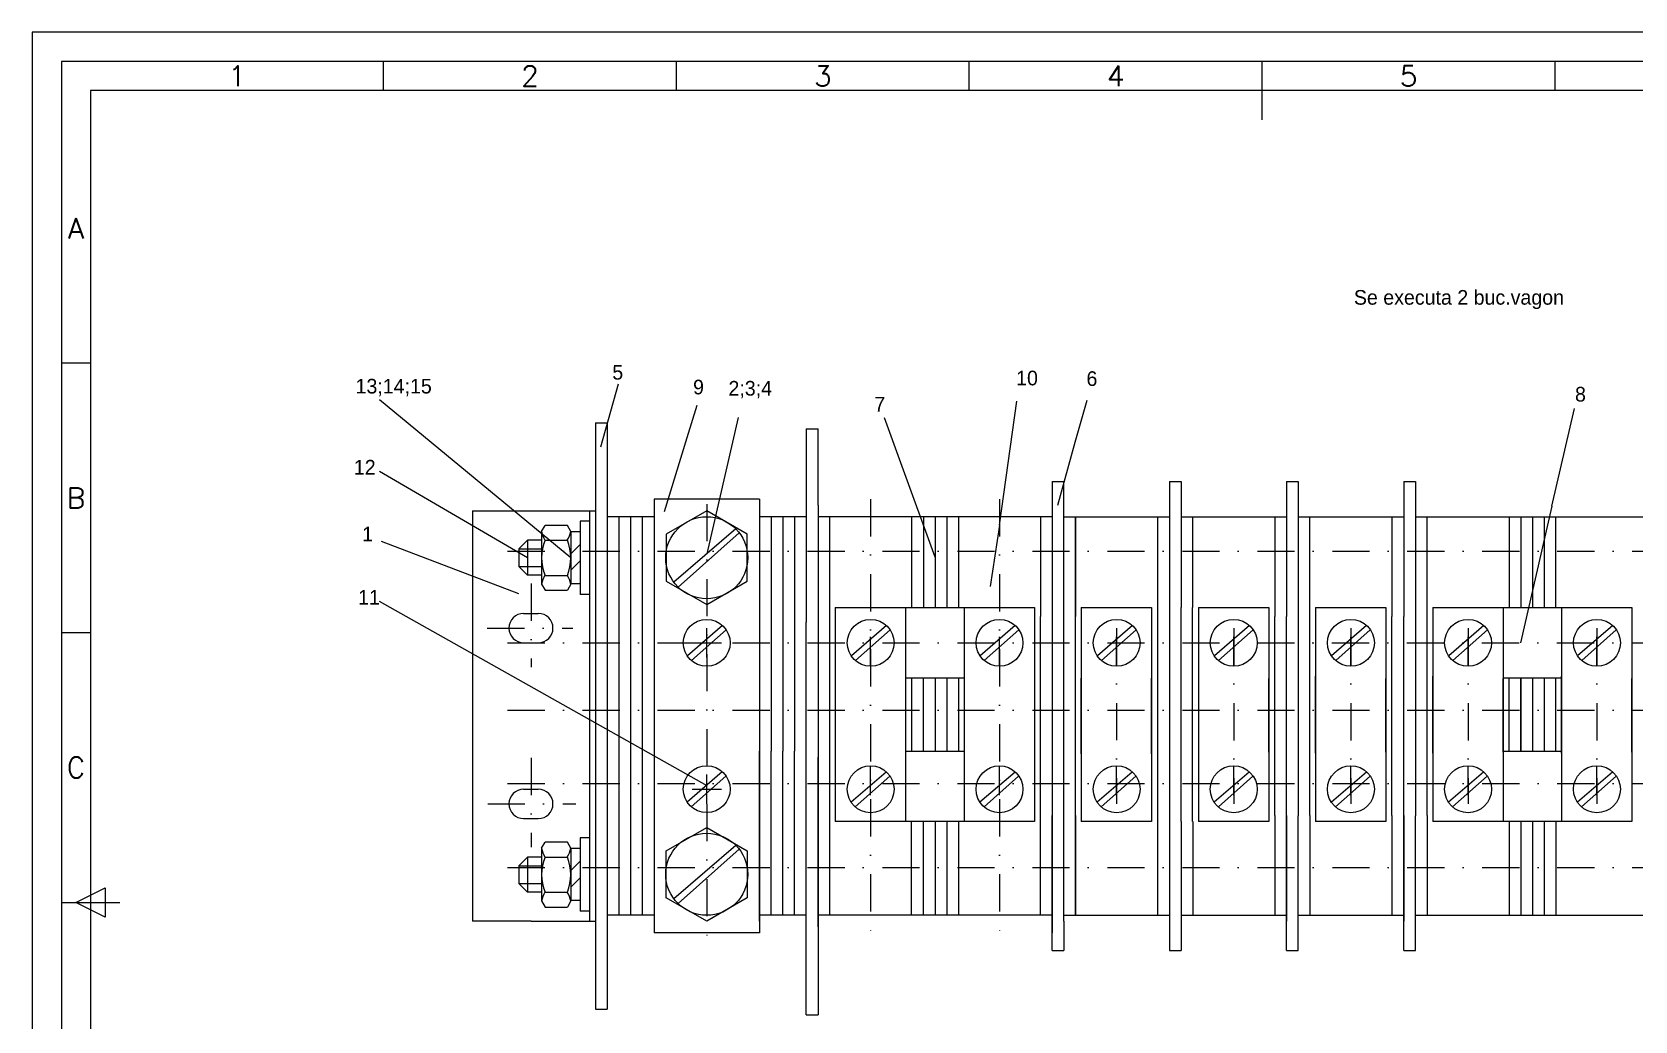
# Model space of a CAD drawing. Header units: millimetres. Extents: x 36 to 456, y 10 to 307.
# Drawn here: x 35.6 to 309.2, y 138.2 to 307 of the extents above; entities that cross this region are included whole.
import ezdxf
from ezdxf.enums import TextEntityAlignment as Align

# ---------------------------------------------------------------- set-up
doc = ezdxf.new("R2010")
doc.units = ezdxf.units.MM
doc.linetypes.add('DASHDOT2', pattern=[12.7, 6.35, -3.175, 0, -3.175])
doc.styles.add('ISO', font='SIMPLEX.SHX')
doc.styles.add('ISOCP', font='SIMPLEX.SHX')

# ---------------------------------------------------------------- blocks, each defined once
blk = doc.blocks.new('a3')
at = {"color": 70}
for p, q in [((-360, 287), (-360, 292)), ((-310, 287), (-310, 292)), ((-260, 287), (-260, 292)), ((-210, 282), (-210, 292)), ((-160, 287), (-160, 292)), ((-410, 240.5), (-415, 240.5)), ((-410, 194.5), (-415, 194.5)), ((-412.5, 148.5), (-407.5, 151)), ((-407.5, 151), (-407.5, 146)), ((-415, 148.5), (-405, 148.5)), ((-407.5, 146), (-412.5, 148.5))]:
    blk.add_line(p, q, dxfattribs=at)
at = {"color": 240}
for points in [[(0, 297), (-420, 297), (-420, 0), (0, 0)], [(-5, 292), (-415, 292), (-415, 5), (-5, 5)]]:
    blk.add_lwpolyline(points, close=True, dxfattribs=at)
at = {"color": 70}
blk.add_lwpolyline([(-10, 287), (-410, 287), (-410, 10), (-10, 10)], close=True, dxfattribs=at)
at = {"color": 50}
for s, style, p in [('1', 'ISOCP', (-385, 289.5)), ('2', 'ISO', (-335, 289.5)), ('3', 'ISO', (-285, 289.5)), ('4', 'ISO', (-235, 289.5)), ('5', 'ISO', (-185, 289.5)), ('A', 'ISO', (-412.5, 263.5)), ('B', 'ISO', (-412.5, 217.5)), ('C', 'ISO', (-412.5, 171.5))]:
    blk.add_text(s, height=3.5, dxfattribs=dict(at, style=style)).set_placement(p, align=Align.MIDDLE)

msp = doc.modelspace()

# ---------------------------------------------------------------- linework, layer by layer
at = {"color": 1}
for p, q in [((132.71, 236.21), (135.71, 246.96)), ((127.57, 217.26), (94.93, 244.22)), ((200.75, 222.8), (203.72, 243.97)), ((213.69, 236.96), (215.69, 244.13)), ((147.44, 237.8), (149.13, 243.32)), ((156.14, 241.21), (150.77, 217.92)), ((183.9, 233.44), (181.1, 241.11)), ((295.07, 226.06), (298.91, 242.71)), ((143.58, 225.18), (147.44, 237.8)), ((210.7, 226.21), (213.69, 236.96)), ((189.75, 217.38), (183.9, 233.44)), ((120.19, 217.27), (94.93, 231.98)), ((295.07, 226.06), (289.69, 202.76)), ((200.75, 222.8), (199.14, 212.33)), ((118.69, 211.12), (95.26, 220.06)), ((94.85, 209.88), (150.77, 178.43))]:
    msp.add_line(p, q, dxfattribs=at)
at = {"color": 2}
for p, q in [((131.77, 240.26), (131.77, 140.26)), ((131.77, 240.26), (133.77, 240.26)), ((133.77, 240.26), (133.77, 140.26)), ((167.77, 239.26), (167.77, 206.26)), ((167.77, 239.26), (169.77, 239.26)), ((169.77, 226.26), (169.77, 239.26)), ((209.75, 230.26), (209.75, 207.26)), ((209.75, 230.26), (211.75, 230.26)), ((211.75, 225.26), (211.75, 230.26)), ((229.75, 230.26), (229.75, 208.76)), ((229.75, 230.26), (231.75, 230.26)), ((231.75, 230.26), (231.75, 208.76)), ((249.75, 230.26), (249.75, 207.25)), ((249.75, 230.26), (251.75, 230.26)), ((251.75, 230.26), (251.75, 207.25)), ((269.75, 230.26), (269.75, 207.25)), ((269.75, 230.26), (271.75, 230.26)), ((271.75, 230.26), (271.75, 207.25)), ((141.77, 227.26), (141.77, 196.26)), ((159.77, 227.26), (141.77, 227.26)), ((159.77, 227.26), (159.77, 153.26)), ((251.75, 227.25), (251.75, 207.25)), ((271.75, 227.25), (271.75, 207.25)), ((110.77, 225.26), (110.77, 155.26)), ((110.77, 225.26), (131.77, 225.26)), ((130.77, 225.26), (130.77, 155.26)), ((131.77, 225.26), (131.77, 155.26)), ((141.77, 225.26), (141.77, 155.26)), ((159.77, 225.26), (159.77, 196.26)), ((169.77, 226.26), (169.77, 152.26)), ((209.75, 225.26), (209.75, 153.26)), ((211.75, 207.26), (211.75, 225.26)), ((249.75, 225.25), (249.75, 207.26)), ((269.75, 225.25), (269.75, 207.26)), ((122.57, 221.76), (123.16, 222.78)), ((122.57, 221.76), (122.57, 212.76)), ((126.98, 222.78), (123.16, 222.78)), ((127.57, 221.76), (126.98, 222.78)), ((127.57, 221.76), (127.57, 212.76)), ((129.17, 221.71), (127.57, 221.71)), ((127.57, 221.71), (127.57, 212.83)), ((129.17, 223.52), (129.17, 211.02)), ((130.77, 223.52), (129.17, 223.52)), ((129.17, 221.71), (129.17, 212.83)), ((130.77, 223.52), (130.77, 211.02)), ((135.77, 224.26), (133.77, 224.26)), ((137.77, 224.26), (135.77, 224.26)), ((135.77, 224.26), (135.77, 156.26)), ((137.77, 224.26), (137.77, 156.26)), ((139.77, 224.26), (137.77, 224.26)), ((139.77, 224.26), (139.77, 156.26)), ((141.77, 224.26), (139.77, 224.26)), ((155.74, 222.18), (145.14, 213.09)), ((167.77, 224.26), (159.77, 224.26)), ((161.77, 224.26), (161.77, 196.26)), ((163.77, 224.26), (163.77, 196.26)), ((165.77, 224.26), (165.77, 196.26)), ((165.77, 224.26), (165.77, 207.26)), ((187.75, 224.26), (169.77, 224.26)), ((169.77, 224.26), (169.77, 195.26)), ((171.75, 224.26), (171.75, 156.26)), ((185.75, 224.26), (185.75, 208.76)), ((185.75, 224.26), (185.75, 208.76)), ((187.75, 224.26), (187.75, 208.76)), ((187.75, 224.26), (187.75, 208.76)), ((209.75, 224.26), (187.75, 224.26)), ((189.75, 224.26), (189.75, 208.76)), ((191.75, 224.26), (191.75, 208.76)), ((193.75, 224.26), (193.75, 208.76)), ((207.75, 224.26), (207.75, 207.26)), ((211.75, 224.26), (229.75, 224.26)), ((213.75, 207.26), (213.75, 224.26)), ((213.75, 224.26), (213.75, 207.26)), ((227.75, 224.26), (227.75, 208.76)), ((231.75, 224.25), (249.75, 224.25)), ((233.75, 208.76), (233.75, 224.25)), ((247.75, 224.25), (247.75, 207.26)), ((251.75, 224.25), (269.75, 224.25)), ((253.75, 207.26), (253.75, 224.25)), ((267.75, 224.25), (267.75, 207.26)), ((271.75, 224.25), (289.75, 224.25)), ((273.75, 207.26), (273.75, 224.25)), ((287.75, 224.25), (287.75, 208.76)), ((289.75, 224.25), (289.75, 208.76)), ((289.75, 224.25), (289.75, 208.76)), ((289.75, 224.25), (311.75, 224.25)), ((291.75, 224.25), (291.75, 208.76)), ((293.75, 224.25), (293.75, 208.76)), ((295.75, 208.76), (295.75, 224.25)), ((120.19, 220.27), (118.69, 218.77)), ((120.19, 220.27), (120.19, 214.27)), ((122.56, 220.27), (120.19, 220.27)), ((123.16, 220.26), (126.98, 220.26)), ((127.57, 217.94), (129.17, 219.54)), ((156.32, 221.52), (145.88, 212.25)), ((118.69, 218.77), (122.56, 218.77)), ((118.69, 218.77), (118.69, 215.77)), ((127.57, 215.12), (129.17, 216.72)), ((120.19, 214.27), (118.69, 215.77)), ((118.69, 215.77), (122.57, 215.77)), ((122.58, 214.27), (120.19, 214.27)), ((123.16, 214.26), (126.98, 214.26)), ((122.57, 212.76), (123.16, 211.74)), ((123.16, 211.74), (126.98, 211.74)), ((127.57, 212.76), (126.98, 211.74)), ((129.17, 212.83), (127.57, 212.83)), ((130.77, 211.02), (129.17, 211.02)), ((172.71, 208.76), (194.72, 208.76)), ((172.72, 208.76), (172.72, 172.26)), ((184.72, 208.76), (184.72, 172.26)), ((194.71, 208.76), (206.72, 208.76)), ((194.72, 208.76), (194.72, 172.26)), ((206.72, 208.76), (206.72, 172.26)), ((214.71, 208.76), (214.71, 172.26)), ((214.71, 208.76), (226.71, 208.76)), ((226.71, 208.76), (226.71, 172.26)), ((227.75, 208.76), (227.75, 172.26)), ((229.75, 208.76), (229.75, 172.26)), ((231.71, 208.76), (231.71, 172.25)), ((233.71, 172.25), (233.71, 208.76)), ((234.71, 208.76), (234.71, 172.25)), ((234.71, 208.76), (246.71, 208.76)), ((246.71, 208.76), (246.71, 172.25)), ((254.71, 208.76), (254.71, 172.25)), ((254.71, 208.76), (266.72, 208.76)), ((266.71, 208.76), (266.71, 172.25)), ((274.71, 208.76), (274.71, 172.25)), ((274.71, 208.76), (296.71, 208.76)), ((286.71, 208.76), (286.71, 172.25)), ((296.71, 208.76), (296.71, 172.25)), ((296.71, 208.76), (308.71, 208.76)), ((308.71, 208.76), (308.71, 172.25)), ((119.51, 207.76), (122.02, 207.76)), ((153.47, 205.69), (147.47, 200.55)), ((150.77, 200.24), (150.77, 205.24)), ((167.77, 172.26), (167.77, 206.26)), ((181.45, 205.68), (175.46, 200.55)), ((203.45, 205.68), (197.46, 200.55)), ((207.75, 173.26), (207.75, 207.26)), ((211.75, 155.26), (211.75, 207.26)), ((213.75, 173.26), (213.75, 207.26)), ((223.45, 205.68), (217.46, 200.55)), ((243.43, 205.68), (237.44, 200.55)), ((247.75, 173.26), (247.75, 207.26)), ((249.75, 173.26), (249.75, 207.26)), ((251.75, 207.25), (251.75, 173.25)), ((253.75, 173.26), (253.75, 207.26)), ((263.43, 205.68), (257.44, 200.55)), ((267.75, 173.26), (267.75, 207.26)), ((269.75, 173.26), (269.75, 207.26)), ((271.75, 207.25), (271.75, 173.25)), ((273.75, 173.26), (273.75, 207.26)), ((283.43, 205.68), (277.44, 200.55)), ((305.43, 205.68), (299.44, 200.55)), ((119.51, 202.76), (122.02, 202.76)), ((154.08, 204.99), (148.17, 199.75)), ((148.27, 202.74), (153.27, 202.74)), ((182.06, 204.98), (176.16, 199.74)), ((204.06, 204.98), (198.16, 199.74)), ((224.06, 204.98), (218.16, 199.74)), ((244.04, 204.98), (238.14, 199.74)), ((264.04, 204.98), (258.14, 199.74)), ((284.04, 204.98), (278.14, 199.74)), ((306.04, 204.98), (300.14, 199.74)), ((254.71, 183.9), (254.71, 197.03)), ((274.71, 183.9), (274.71, 197.03)), ((296.71, 183.9), (296.71, 197.03)), ((141.77, 196.26), (141.77, 184.26)), ((159.77, 196.26), (159.77, 184.26)), ((161.77, 196.26), (161.77, 184.26)), ((163.77, 196.26), (163.77, 184.26)), ((165.77, 196.26), (165.77, 184.26)), ((169.77, 195.26), (169.77, 183.26)), ((184.72, 196.76), (194.72, 196.76)), ((185.75, 196.76), (185.75, 184.26)), ((187.75, 184.26), (187.75, 196.76)), ((189.75, 196.76), (189.75, 184.26)), ((191.75, 196.76), (191.75, 184.26)), ((193.75, 196.76), (193.75, 184.26)), ((211.75, 184.26), (211.75, 196.26)), ((214.71, 183.83), (214.71, 196.72)), ((226.71, 183.83), (226.71, 196.72)), ((229.75, 196.26), (229.75, 184.26)), ((246.71, 184.08), (246.71, 196.67)), ((266.71, 184.08), (266.71, 196.67)), ((286.71, 196.76), (296.71, 196.76)), ((286.71, 184.08), (286.71, 196.67)), ((287.75, 184.26), (287.75, 196.76)), ((289.75, 196.76), (289.75, 184.26)), ((289.75, 184.26), (289.75, 196.76)), ((291.75, 196.76), (291.75, 184.26)), ((293.75, 196.76), (293.75, 184.26)), ((295.75, 184.26), (295.75, 196.76)), ((308.71, 184.08), (308.71, 196.67)), ((141.77, 184.26), (141.77, 153.26)), ((159.77, 155.26), (159.77, 184.26)), ((161.77, 156.26), (161.77, 184.26)), ((163.77, 156.26), (163.77, 184.26)), ((165.77, 156.26), (165.77, 184.26)), ((184.72, 184.26), (194.72, 184.26)), ((286.71, 184.26), (296.71, 184.26)), ((153.43, 180.71), (147.44, 175.57)), ((169.77, 154.26), (169.77, 183.26)), ((181.41, 180.7), (175.42, 175.56)), ((203.41, 180.7), (197.42, 175.56)), ((223.41, 180.7), (217.42, 175.56)), ((243.4, 180.7), (237.4, 175.56)), ((263.4, 180.7), (257.4, 175.56)), ((283.4, 180.7), (277.4, 175.56)), ((305.4, 180.7), (299.4, 175.56)), ((154.04, 180.01), (148.14, 174.77)), ((150.77, 175.27), (150.77, 180.27)), ((182.02, 180), (176.12, 174.76)), ((204.02, 180), (198.12, 174.76)), ((224.02, 180), (218.12, 174.76)), ((244.01, 180), (238.11, 174.76)), ((264.01, 180), (258.11, 174.76)), ((284.01, 180), (278.11, 174.76)), ((306.01, 180), (300.11, 174.76)), ((119.51, 177.76), (122.02, 177.76)), ((148.27, 177.77), (153.27, 177.77)), ((119.51, 172.76), (122.02, 172.76)), ((207.75, 156.26), (207.75, 173.26)), ((209.75, 150.26), (209.75, 173.26)), ((213.75, 173.26), (213.75, 156.26)), ((213.75, 156.26), (213.75, 173.26)), ((247.75, 173.26), (247.75, 156.26)), ((247.75, 173.26), (247.75, 173.26)), ((249.75, 173.26), (249.75, 155.25)), ((249.75, 150.26), (249.75, 173.25)), ((251.75, 150.26), (251.75, 173.25)), ((253.75, 173.26), (253.75, 156.26)), ((267.75, 173.26), (267.75, 156.26)), ((269.75, 173.26), (269.75, 155.25)), ((269.75, 150.26), (269.75, 173.25)), ((271.75, 150.26), (271.75, 173.25)), ((273.75, 173.26), (273.75, 156.26)), ((167.77, 139.26), (167.77, 172.26)), ((194.72, 172.26), (172.72, 172.26)), ((185.75, 156.26), (185.75, 172.26)), ((187.75, 156.26), (187.75, 172.26)), ((187.75, 156.26), (187.75, 172.26)), ((189.75, 172.26), (189.75, 156.26)), ((191.75, 172.26), (191.75, 156.26)), ((193.75, 172.26), (193.75, 156.26)), ((206.72, 172.26), (194.72, 172.26)), ((226.71, 172.26), (214.71, 172.26)), ((227.75, 172.26), (227.75, 156.26)), ((229.75, 172.26), (229.75, 150.26)), ((231.75, 172.25), (231.75, 150.26)), ((233.75, 172.25), (233.75, 156.26)), ((246.71, 172.25), (234.71, 172.25)), ((266.71, 172.25), (254.71, 172.25)), ((296.71, 172.25), (274.71, 172.25)), ((287.75, 172.25), (287.75, 156.26)), ((289.75, 172.25), (289.75, 156.26)), ((289.75, 172.25), (289.75, 156.26)), ((291.75, 172.25), (291.75, 156.26)), ((293.75, 172.25), (293.75, 156.26)), ((295.75, 172.25), (295.75, 156.26)), ((308.71, 172.25), (296.71, 172.25)), ((122.57, 167.69), (123.16, 168.71)), ((122.57, 167.69), (122.57, 158.7)), ((126.98, 168.71), (123.16, 168.71)), ((127.57, 167.69), (126.98, 168.71)), ((127.57, 167.69), (127.57, 158.7)), ((127.57, 167.65), (127.57, 158.77)), ((129.17, 167.65), (127.57, 167.65)), ((129.17, 169.46), (129.17, 156.96)), ((130.77, 169.46), (129.17, 169.46)), ((129.17, 167.65), (129.17, 158.77)), ((155.74, 168.18), (145.14, 159.09)), ((156.32, 167.52), (145.88, 158.25)), ((120.19, 166.2), (118.69, 164.7)), ((118.69, 164.7), (122.56, 164.7)), ((118.69, 164.7), (118.69, 161.7)), ((120.19, 166.2), (120.19, 160.2)), ((122.56, 166.2), (120.19, 166.2)), ((123.16, 166.19), (126.98, 166.19)), ((127.57, 163.88), (129.17, 165.48)), ((118.69, 161.7), (122.57, 161.7)), ((120.19, 160.2), (118.69, 161.7)), ((127.57, 161.05), (129.17, 162.65)), ((122.58, 160.2), (120.19, 160.2)), ((123.16, 160.19), (126.98, 160.19)), ((129.17, 158.77), (127.57, 158.77)), ((122.57, 158.7), (123.16, 157.67)), ((123.16, 157.67), (126.98, 157.67)), ((127.57, 158.7), (126.98, 157.67)), ((130.77, 156.96), (129.17, 156.96)), ((135.77, 156.26), (133.77, 156.26)), ((137.77, 156.26), (135.77, 156.26)), ((139.77, 156.26), (137.77, 156.26)), ((141.77, 156.26), (139.77, 156.26)), ((161.77, 156.26), (159.77, 156.26)), ((163.77, 156.26), (161.77, 156.26)), ((165.77, 156.26), (163.77, 156.26)), ((167.77, 156.26), (165.77, 156.26)), ((187.75, 156.26), (169.77, 156.26)), ((209.75, 156.26), (187.75, 156.26)), ((211.75, 156.26), (229.75, 156.26)), ((231.75, 156.26), (249.75, 156.26)), ((251.75, 156.26), (269.75, 156.26)), ((271.75, 156.26), (289.75, 156.26)), ((289.75, 156.26), (311.75, 156.26)), ((120.77, 155.26), (110.77, 155.26)), ((120.77, 155.26), (131.77, 155.26)), ((159.77, 153.26), (141.77, 153.26)), ((211.75, 155.26), (211.75, 150.26)), ((169.77, 152.26), (169.77, 139.26)), ((209.75, 150.26), (211.75, 150.26)), ((229.75, 150.26), (231.75, 150.26)), ((249.75, 150.26), (251.75, 150.26)), ((269.75, 150.26), (271.75, 150.26)), ((131.77, 140.26), (133.77, 140.26)), ((167.77, 139.26), (169.77, 139.26))]:
    msp.add_line(p, q, dxfattribs=at)
at = {"color": 1, "linetype": 'DASHDOT2'}
for p, q in [((178.75, 227.26), (178.75, 153.26)), ((200.75, 227.26), (200.75, 153.26)), ((150.77, 226.43), (150.77, 152.43)), ((116.77, 218.39), (386.75, 218.39)), ((120.77, 212.86), (120.77, 198.59)), ((113.3, 205.26), (127.91, 205.26)), ((220.75, 205.26), (220.75, 175.26)), ((240.75, 205.25), (240.75, 175.25)), ((260.75, 205.25), (260.75, 175.25)), ((280.75, 205.25), (280.75, 175.25)), ((302.75, 205.25), (302.75, 175.25)), ((116.77, 202.76), (256.71, 202.76)), ((178.75, 198.76), (178.75, 203.76)), ((200.75, 198.76), (200.75, 203.76)), ((220.75, 198.76), (220.75, 203.76)), ((240.75, 198.75), (240.75, 203.75)), ((244.71, 202.76), (377.59, 202.76)), ((260.75, 198.75), (260.75, 203.75)), ((280.75, 198.75), (280.75, 203.75)), ((302.75, 198.75), (302.75, 203.75)), ((116.77, 191.26), (386.75, 191.26)), ((120.77, 183.1), (120.77, 167.9)), ((178.75, 176.76), (178.75, 181.76)), ((200.75, 176.76), (200.75, 181.76)), ((220.75, 176.76), (220.75, 181.76)), ((240.75, 176.75), (240.75, 181.75)), ((260.75, 176.75), (260.75, 181.75)), ((280.75, 176.75), (280.75, 181.75)), ((302.75, 176.75), (302.75, 181.75)), ((116.77, 178.76), (379.59, 178.76)), ((113.38, 175.26), (128.4, 175.26)), ((116.77, 164.42), (386.75, 164.42))]:
    msp.add_line(p, q, dxfattribs=at)
at = {"color": 2}
for points in [[(143.84, 213.26), (150.77, 209.26), (157.7, 213.26), (157.7, 221.26), (150.77, 225.26), (143.84, 221.26)], [(143.84, 167.26), (150.77, 171.26), (157.7, 167.26), (157.7, 159.26), (150.77, 155.26), (143.84, 159.26)]]:
    msp.add_lwpolyline(points, close=True, dxfattribs=at)
for centre, radius in [((150.77, 217.26), 7), ((150.77, 202.74), 4), ((178.75, 202.74), 4), ((200.75, 202.74), 4), ((220.75, 202.74), 4), ((240.74, 202.74), 4), ((260.74, 202.74), 4), ((280.74, 202.74), 4), ((302.74, 202.74), 4), ((150.77, 177.77), 4), ((178.75, 177.76), 4), ((200.75, 177.76), 4), ((220.75, 177.76), 4), ((240.74, 177.76), 4), ((260.74, 177.76), 4), ((280.74, 177.76), 4), ((302.74, 177.76), 4), ((150.77, 163.26), 7)]:
    msp.add_circle(centre, radius, dxfattribs=at)
for centre, radius, start, end in [((126.83, 222.58), 4.34, 190.8685, 212.2265), ((123.3, 222.58), 4.34, 327.7735, 349.1315), ((130.48, 217.26), 7.91, 157.7138, 202.2862), ((119.66, 217.26), 7.91, 337.7138, 22.2862), ((126.83, 211.95), 4.34, 147.7735, 169.1315), ((123.3, 211.95), 4.34, 10.8685, 32.2265), ((119.51, 205.26), 2.5, 90, 270), ((122.02, 205.26), 2.5, 270, 90), ((119.51, 175.26), 2.5, 90, 270), ((122.02, 175.26), 2.5, 270, 90), ((126.83, 168.51), 4.34, 190.8685, 212.2265), ((123.3, 168.51), 4.34, 327.7735, 349.1315), ((130.48, 163.19), 7.91, 157.7138, 202.2862), ((119.66, 163.19), 7.91, 337.7138, 22.2862), ((126.83, 157.88), 4.34, 147.7735, 169.1315), ((123.3, 157.88), 4.34, 10.8685, 32.2265)]:
    msp.add_arc(centre, radius, start, end, dxfattribs=at)

# ---------------------------------------------------------------- block references
msp.add_blockref('a3', (455.59, 9.96))

# ---------------------------------------------------------------- texts
msp.add_text('Se executa 2 buc.vagon', height=2.5, dxfattribs=at).set_placement((261.25, 260.44))
at = {"color": 1}
for s, p in [('5', (134.65, 247.66)), ('10', (203.59, 246.68)), ('6', (215.6, 246.58)), ('13;14;15', (90.82, 245.29)), ('9', (148.44, 245.14)), ('2;3;4', (154.48, 244.93)), ('8', (299, 243.92)), ('7', (179.38, 242.21)), ('12', (90.53, 231.46)), ('1', (91.95, 220.05)), ('11', (91.25, 209.26))]:
    msp.add_text(s, height=2.5, dxfattribs=at).set_placement(p)

doc.saveas('drawing.dxf')
